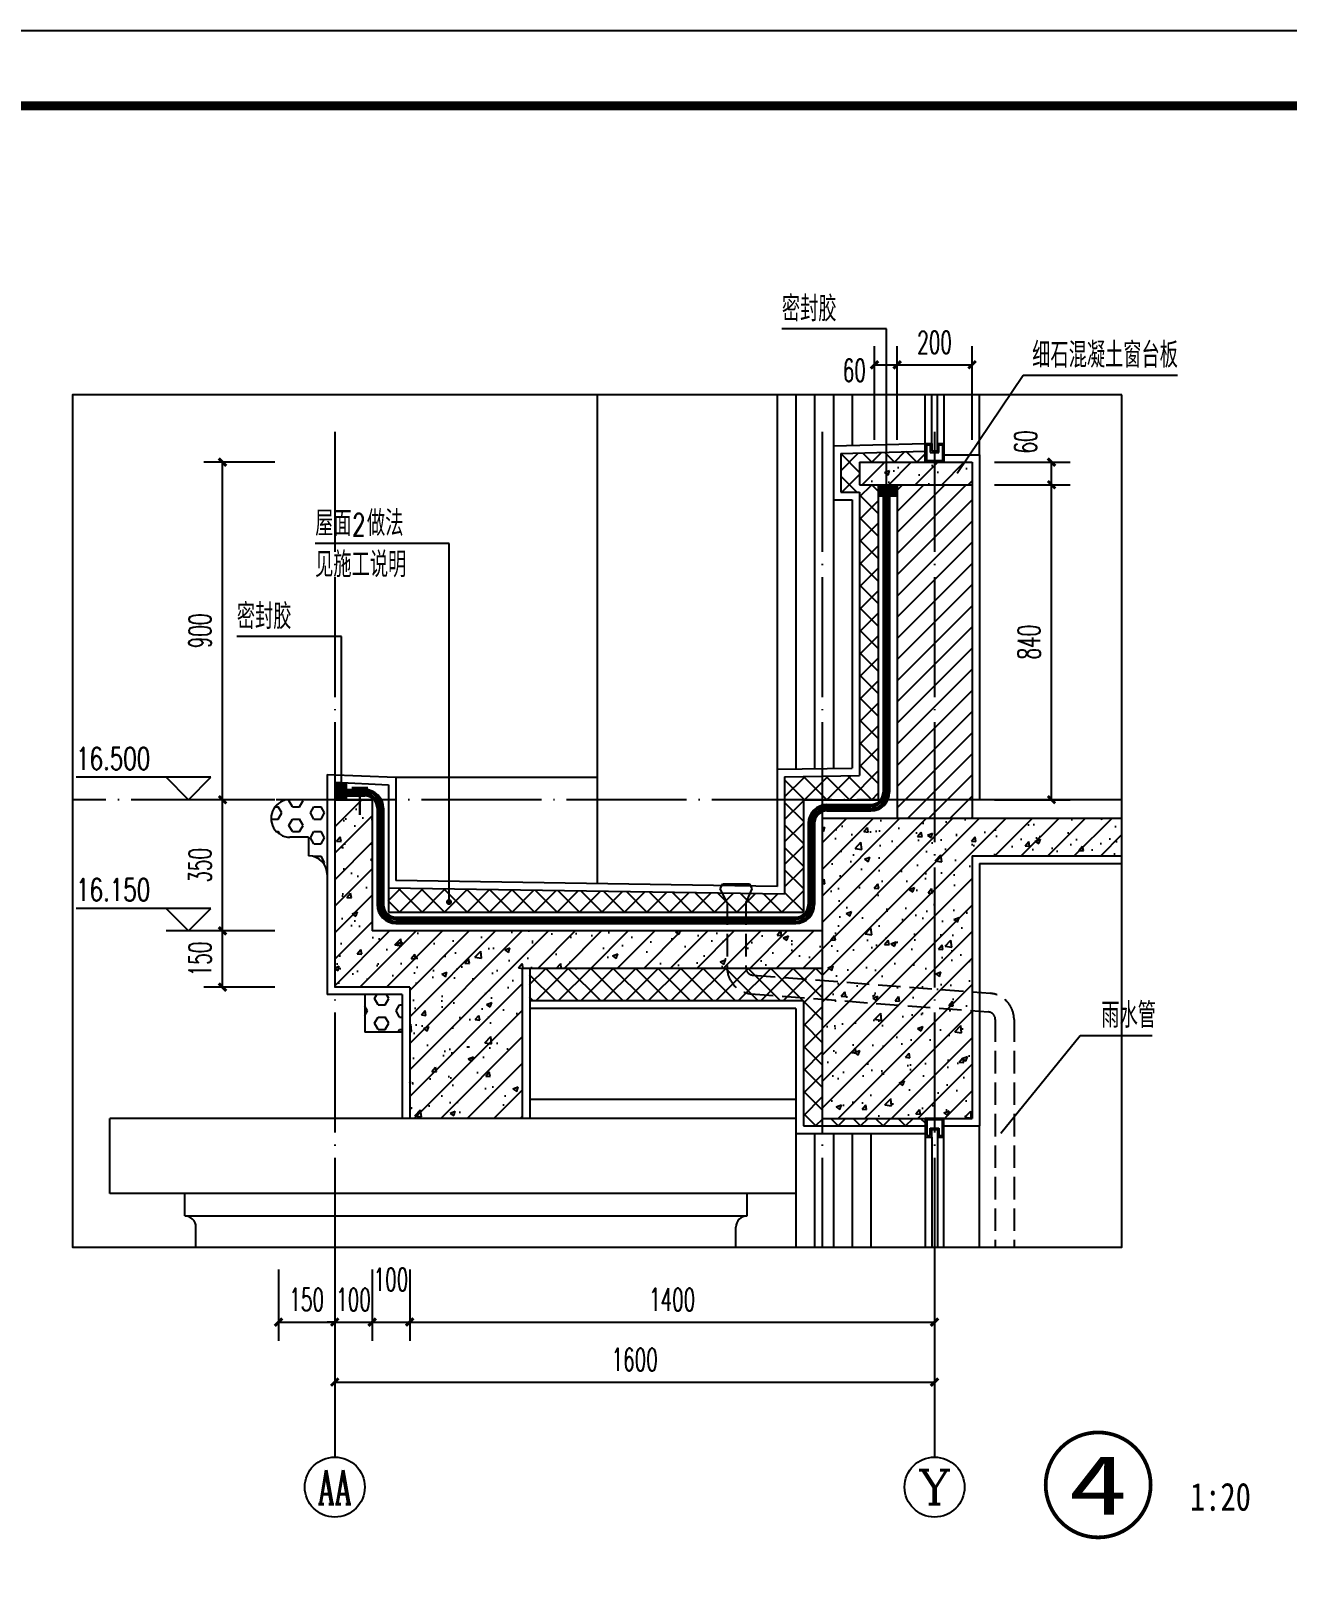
# Model space of a CAD drawing. Extents: x 0 to 125661, y -104936 to 8656.
# Drawn here: x 4381 to 7733, y -4116 to 0 of the extents above; entities that cross this region are included whole.
import ezdxf
from ezdxf.enums import TextEntityAlignment as Align

# ---------------------------------------------------------------- set-up
doc = ezdxf.new("R2010")
doc.units = 0
doc.header["$LTSCALE"] = 800
doc.header["$MEASUREMENT"] = 0
for name, pattern in [('DASH', [0.35, 0.25, -0.1]), ('DOTE', [2.42, 2, -0.2, 0.02, -0.2]), ('HIDDEN2', [0.1875, 0.125, -0.0625])]:
    doc.linetypes.add(name, pattern=pattern)
doc.layers.get('0').update_dxf_attribs({"linetype": 'CONTINUOUS'})
doc.layers.get('Defpoints').update_dxf_attribs({"color": 1, "linetype": 'CONTINUOUS'})
for name, color, linetype in [('A-外窗', 145, 'CONTINUOUS'), ('A-立面看线', 117, 'CONTINUOUS'), ('A-装饰构件', 197, 'CONTINUOUS'), ('AXIS', 3, 'CONTINUOUS'), ('AXIS_TEXT', 7, 'CONTINUOUS'), ('DIM_ELEV', 3, 'CONTINUOUS'), ('DIM_IDEN', 3, 'CONTINUOUS'), ('DIM_LEAD', 3, 'CONTINUOUS'), ('DOTE', 28, 'CONTINUOUS'), ('PUB_DIM', 3, 'CONTINUOUS'), ('PUB_HATCH', 8, 'CONTINUOUS'), ('PUB_TEXT', 7, 'CONTINUOUS'), ('QIANG', 167, 'CONTINUOUS'), ('STAIR', 4, 'CONTINUOUS'), ('WALL', 50, 'CONTINUOUS'), ('WINDOW', 145, 'CONTINUOUS'), ('图框', 107, 'CONTINUOUS'), ('看线1', 7, 'CONTINUOUS'), ('门窗', 4, 'CONTINUOUS'), ('防水', 249, 'CONTINUOUS'), ('面层', 123, 'CONTINUOUS')]:
    doc.layers.add(name, color=color, linetype=linetype)
doc.styles.add('_TCH_AXIS', font='COMPLEX', dxfattribs={"bigfont": 'GBCBIG'})
doc.styles.add('_TCH_DIM', font='SIMPLEX', dxfattribs={"bigfont": 'GBCBIG'})
doc.styles.add('COMPLEX', font='COMPLEX')
doc.styles.add('DIM_FONT', font='SIMPLEX.shx', dxfattribs={"width": 0.6})
doc.styles.add('ht', font='SIMHEI.TTF')
doc.styles.add('房间名称', font='SIMHEI.TTF', dxfattribs={"width": 0.8})
doc.dimstyles.new('DIMN20', dxfattribs={"dimscale": 0.2, "dimtxt": 300, "dimasz": 100, "dimexe": 250, "dimexo": 300, "dimgap": 150, "dimtad": 1, "dimdec": 0, "dimzin": 0, "dimdsep": 46, "dimtxsty": 'DIM_FONT', "dimblk": 'ARCHTICK', "dimcen": 0.09, "dimclrt": 7, "dimazin": 2, "dimtfac": 1, "dimtdec": 0, "dimtix": 1, "dimtmove": 2, "dimatfit": 3, "dimfxl": 0, "dimtolj": 1, "dimtzin": 0, "dimarcsym": 0})

# ---------------------------------------------------------------- blocks, each defined once
blk = doc.blocks.new('TJAD_TK_A1')
at = {"layer": '图框'}
blk.add_line((1341.38, 950.45), (500.38, 950.45), dxfattribs=at)
at = {"layer": '图框', "const_width": 1.2}
blk.add_lwpolyline([(1331.38, 940.45), (525.38, 940.45), (525.38, 366.45), (1331.38, 366.45)], close=True, dxfattribs=at)
blk = doc.blocks.new('_ArchTick')
at = {"color": 0, "linetype": 'ByBlock', "const_width": 0.4}
blk.add_lwpolyline([(-0.5, -0.5), (0.5, 0.5)], dxfattribs=at)
blk = doc.blocks.new('*D242')
at = {"layer": 'Defpoints', "color": 0}
for p in [(6892.3, -1150.2), (7104.3, -1150.2), (6892.3, -1210.2)]:
    blk.add_point(p, dxfattribs=at)
at = {"layer": 'PUB_DIM', "color": 0, "lineweight": -2}
for p, q in [((6952.3, -1150.2), (7154.3, -1150.2)), ((7104.3, -1210.2), (7104.3, -1150.2)), ((6952.3, -1210.2), (7154.3, -1210.2))]:
    blk.add_line(p, q, dxfattribs=at)
at = {"layer": 'PUB_DIM', "color": 0, "lineweight": -2, "xscale": 20, "yscale": 20, "zscale": 20}
for p, rotation in [((7104.3, -1150.2), 90), ((7104.3, -1210.2), 270)]:
    blk.add_blockref('_ArchTick', p, dxfattribs=dict(at, rotation=rotation))
at = {"layer": 'PUB_DIM', "color": 7, "insert": (7035.3, -1096.2), "char_height": 60, "attachment_point": 5, "rotation": 90, "style": 'DIM_FONT'}
blk.add_mtext('\\A1;60', dxfattribs=at)
blk = doc.blocks.new('*D243')
at = {"layer": 'Defpoints', "color": 0}
for p in [(6892.3, -1210.2), (7104.3, -1210.2), (6892.3, -2050.2)]:
    blk.add_point(p, dxfattribs=at)
at = {"layer": 'PUB_DIM', "color": 0, "lineweight": -2}
for p, q in [((6952.3, -1210.2), (7154.3, -1210.2)), ((7104.3, -2050.2), (7104.3, -1210.2)), ((6952.3, -2050.2), (7154.3, -2050.2))]:
    blk.add_line(p, q, dxfattribs=at)
at = {"layer": 'PUB_DIM', "color": 0, "lineweight": -2, "xscale": 20, "yscale": 20, "zscale": 20}
for p, rotation in [((7104.3, -1210.2), 90), ((7104.3, -2050.2), 270)]:
    blk.add_blockref('_ArchTick', p, dxfattribs=dict(at, rotation=rotation))
at = {"layer": 'PUB_DIM', "color": 7, "insert": (7044.3, -1630.2), "char_height": 60, "attachment_point": 5, "rotation": 90, "style": 'DIM_FONT'}
blk.add_mtext('\\A1;840', dxfattribs=at)
blk = doc.blocks.new('*D165')
at = {"layer": 'Defpoints', "color": 0}
for p in [(6892.3, -890.6), (6692.3, -1150.2), (6892.3, -1150.2)]:
    blk.add_point(p, dxfattribs=at)
at = {"layer": 'PUB_DIM', "color": 0, "lineweight": -2}
for p, q in [((6692.3, -1090.2), (6692.3, -840.6)), ((6892.3, -1090.2), (6892.3, -840.6)), ((6692.3, -890.6), (6892.3, -890.6))]:
    blk.add_line(p, q, dxfattribs=at)
at = {"layer": 'PUB_DIM', "color": 0, "lineweight": -2, "xscale": 20, "yscale": 20, "zscale": 20, "rotation": 180}
blk.add_blockref('_ArchTick', (6692.3, -890.6), dxfattribs=at)
at = {"layer": 'PUB_DIM', "color": 0, "lineweight": -2, "xscale": 20, "yscale": 20, "zscale": 20}
blk.add_blockref('_ArchTick', (6892.3, -890.6), dxfattribs=at)
at = {"layer": 'PUB_DIM', "color": 7, "insert": (6792.3, -830.6), "char_height": 60, "attachment_point": 5, "style": 'DIM_FONT'}
blk.add_mtext('\\A1;200', dxfattribs=at)
blk = doc.blocks.new('*D166')
at = {"layer": 'Defpoints', "color": 0}
for p in [(6692.3, -890.6), (6632.3, -1150.2), (6692.3, -1150.2)]:
    blk.add_point(p, dxfattribs=at)
at = {"layer": 'PUB_DIM', "color": 0, "lineweight": -2}
for p, q in [((6632.3, -1090.2), (6632.3, -840.6)), ((6692.3, -1090.2), (6692.3, -840.6)), ((6632.3, -890.6), (6692.3, -890.6))]:
    blk.add_line(p, q, dxfattribs=at)
at = {"layer": 'PUB_DIM', "color": 0, "lineweight": -2, "xscale": 20, "yscale": 20, "zscale": 20, "rotation": 180}
blk.add_blockref('_ArchTick', (6632.3, -890.6), dxfattribs=at)
at = {"layer": 'PUB_DIM', "color": 0, "lineweight": -2, "xscale": 20, "yscale": 20, "zscale": 20}
blk.add_blockref('_ArchTick', (6692.3, -890.6), dxfattribs=at)
at = {"layer": 'PUB_DIM', "color": 7, "insert": (6578.3, -905.4), "char_height": 60, "attachment_point": 5, "style": 'DIM_FONT'}
blk.add_mtext('\\A1;60', dxfattribs=at)
blk = doc.blocks.new('*D181')
at = {"layer": 'Defpoints', "color": 0}
for p in [(4892.8, -2400.2), (5092.3, -2400.2), (5092.3, -2550.2)]:
    blk.add_point(p, dxfattribs=at)
at = {"layer": 'PUB_DIM', "color": 0, "lineweight": -2}
for p, q in [((5032.3, -2400.2), (4842.8, -2400.2)), ((4892.8, -2550.2), (4892.8, -2400.2)), ((5032.3, -2550.2), (4842.8, -2550.2))]:
    blk.add_line(p, q, dxfattribs=at)
at = {"layer": 'PUB_DIM', "color": 0, "lineweight": -2, "xscale": 20, "yscale": 20, "zscale": 20}
for p, rotation in [((4892.8, -2400.2), 90), ((4892.8, -2550.2), 270)]:
    blk.add_blockref('_ArchTick', p, dxfattribs=dict(at, rotation=rotation))
at = {"layer": 'PUB_DIM', "color": 7, "insert": (4832.8, -2475.2), "char_height": 60, "attachment_point": 5, "rotation": 90, "style": 'DIM_FONT'}
blk.add_mtext('\\A1;150', dxfattribs=at)
blk = doc.blocks.new('*D182')
at = {"layer": 'Defpoints', "color": 0}
for p in [(4892.8, -2050.2), (5092.3, -2050.2), (5092.3, -2400.2)]:
    blk.add_point(p, dxfattribs=at)
at = {"layer": 'PUB_DIM', "color": 0, "lineweight": -2}
for p, q in [((5032.3, -2050.2), (4842.8, -2050.2)), ((4892.8, -2400.2), (4892.8, -2050.2)), ((5032.3, -2400.2), (4842.8, -2400.2))]:
    blk.add_line(p, q, dxfattribs=at)
at = {"layer": 'PUB_DIM', "color": 0, "lineweight": -2, "xscale": 20, "yscale": 20, "zscale": 20}
for p, rotation in [((4892.8, -2050.2), 90), ((4892.8, -2400.2), 270)]:
    blk.add_blockref('_ArchTick', p, dxfattribs=dict(at, rotation=rotation))
at = {"layer": 'PUB_DIM', "color": 7, "insert": (4832.8, -2225.2), "char_height": 60, "attachment_point": 5, "rotation": 90, "style": 'DIM_FONT'}
blk.add_mtext('\\A1;350', dxfattribs=at)
blk = doc.blocks.new('*D183')
at = {"layer": 'Defpoints', "color": 0}
for p in [(4892.8, -1150.2), (5092.3, -1150.2), (5092.3, -2050.2)]:
    blk.add_point(p, dxfattribs=at)
at = {"layer": 'PUB_DIM', "color": 0, "lineweight": -2}
for p, q in [((5032.3, -1150.2), (4842.8, -1150.2)), ((4892.8, -2050.2), (4892.8, -1150.2)), ((5032.3, -2050.2), (4842.8, -2050.2))]:
    blk.add_line(p, q, dxfattribs=at)
at = {"layer": 'PUB_DIM', "color": 0, "lineweight": -2, "xscale": 20, "yscale": 20, "zscale": 20}
for p, rotation in [((4892.8, -1150.2), 90), ((4892.8, -2050.2), 270)]:
    blk.add_blockref('_ArchTick', p, dxfattribs=dict(at, rotation=rotation))
at = {"layer": 'PUB_DIM', "color": 7, "insert": (4832.8, -1600.2), "char_height": 60, "attachment_point": 5, "rotation": 90, "style": 'DIM_FONT'}
blk.add_mtext('\\A1;900', dxfattribs=at)
blk = doc.blocks.new('*D206')
at = {"layer": 'AXIS', "color": 0, "lineweight": -2}
for p, q in [((5392.1, -3303.3), (5392.1, -3493.3)), ((6792.3, -3303.3), (6792.3, -3493.3)), ((5392.1, -3443.3), (6792.3, -3443.3))]:
    blk.add_line(p, q, dxfattribs=at)
at = {"layer": 'Defpoints', "color": 0}
for p in [(5392.1, -3243.3), (6792.3, -3243.3), (6792.3, -3443.3)]:
    blk.add_point(p, dxfattribs=at)
at = {"layer": 'AXIS', "color": 0, "lineweight": -2, "xscale": 20, "yscale": 20, "zscale": 20, "rotation": 180}
blk.add_blockref('_ArchTick', (5392.1, -3443.3), dxfattribs=at)
at = {"layer": 'AXIS', "color": 0, "lineweight": -2, "xscale": 20, "yscale": 20, "zscale": 20}
blk.add_blockref('_ArchTick', (6792.3, -3443.3), dxfattribs=at)
at = {"layer": 'AXIS', "color": 7, "insert": (6092.2, -3383.3), "char_height": 60, "attachment_point": 5, "style": 'DIM_FONT'}
blk.add_mtext('\\A1;1400', dxfattribs=at)
blk = doc.blocks.new('*D207')
at = {"layer": 'AXIS', "color": 0, "lineweight": -2}
for p, q in [((5292.1, -3303.3), (5292.1, -3493.3)), ((5392.1, -3303.3), (5392.1, -3493.3)), ((5292.1, -3443.3), (5392.1, -3443.3))]:
    blk.add_line(p, q, dxfattribs=at)
at = {"layer": 'Defpoints', "color": 0}
for p in [(5292.1, -3243.3), (5392.1, -3243.3), (5392.1, -3443.3)]:
    blk.add_point(p, dxfattribs=at)
at = {"layer": 'AXIS', "color": 0, "lineweight": -2, "xscale": 20, "yscale": 20, "zscale": 20, "rotation": 180}
blk.add_blockref('_ArchTick', (5292.1, -3443.3), dxfattribs=at)
at = {"layer": 'AXIS', "color": 0, "lineweight": -2, "xscale": 20, "yscale": 20, "zscale": 20}
blk.add_blockref('_ArchTick', (5392.1, -3443.3), dxfattribs=at)
at = {"layer": 'AXIS', "color": 7, "insert": (5342.1, -3329.8), "char_height": 60, "attachment_point": 5, "style": 'DIM_FONT'}
blk.add_mtext('\\A1;100', dxfattribs=at)
blk = doc.blocks.new('*D208')
at = {"layer": 'AXIS', "color": 0, "lineweight": -2}
for p, q in [((5192.3, -3303.3), (5192.3, -3493.3)), ((5292.1, -3303.3), (5292.1, -3493.3)), ((5192.3, -3443.3), (5172.3, -3443.3)), ((5192.3, -3443.3), (5292.1, -3443.3)), ((5292.1, -3443.3), (5312.1, -3443.3))]:
    blk.add_line(p, q, dxfattribs=at)
at = {"layer": 'Defpoints', "color": 0}
for p in [(5192.3, -3243.3), (5292.1, -3243.3), (5292.1, -3443.3)]:
    blk.add_point(p, dxfattribs=at)
at = {"layer": 'AXIS', "color": 0, "lineweight": -2, "xscale": 20, "yscale": 20, "zscale": 20}
blk.add_blockref('_ArchTick', (5192.3, -3443.3), dxfattribs=at)
at = {"layer": 'AXIS', "color": 0, "lineweight": -2, "xscale": 20, "yscale": 20, "zscale": 20, "rotation": 180}
blk.add_blockref('_ArchTick', (5292.1, -3443.3), dxfattribs=at)
at = {"layer": 'AXIS', "color": 7, "insert": (5242.2, -3383.3), "char_height": 60, "attachment_point": 5, "style": 'DIM_FONT'}
blk.add_mtext('\\A1;100', dxfattribs=at)
blk = doc.blocks.new('*D209')
at = {"layer": 'AXIS', "color": 0, "lineweight": -2}
for p, q in [((5042.1, -3303.3), (5042.1, -3493.3)), ((5192.3, -3303.3), (5192.3, -3493.3)), ((5042.1, -3443.3), (5192.3, -3443.3))]:
    blk.add_line(p, q, dxfattribs=at)
at = {"layer": 'Defpoints', "color": 0}
for p in [(5042.1, -3243.3), (5192.3, -3243.3), (5192.3, -3443.3)]:
    blk.add_point(p, dxfattribs=at)
at = {"layer": 'AXIS', "color": 0, "lineweight": -2, "xscale": 20, "yscale": 20, "zscale": 20, "rotation": 180}
blk.add_blockref('_ArchTick', (5042.1, -3443.3), dxfattribs=at)
at = {"layer": 'AXIS', "color": 0, "lineweight": -2, "xscale": 20, "yscale": 20, "zscale": 20}
blk.add_blockref('_ArchTick', (5192.3, -3443.3), dxfattribs=at)
at = {"layer": 'AXIS', "color": 7, "insert": (5117.2, -3383.3), "char_height": 60, "attachment_point": 5, "style": 'DIM_FONT'}
blk.add_mtext('\\A1;150', dxfattribs=at)
blk = doc.blocks.new('*D210')
at = {"layer": 'AXIS', "color": 0, "lineweight": -2}
for p, q in [((5192.3, -3303.3), (5192.3, -3653.3)), ((6792.3, -3303.3), (6792.3, -3653.3)), ((5192.3, -3603.3), (6792.3, -3603.3))]:
    blk.add_line(p, q, dxfattribs=at)
at = {"layer": 'Defpoints', "color": 0}
for p in [(5192.3, -3243.3), (6792.3, -3243.3), (6792.3, -3603.3)]:
    blk.add_point(p, dxfattribs=at)
at = {"layer": 'AXIS', "color": 0, "lineweight": -2, "xscale": 20, "yscale": 20, "zscale": 20, "rotation": 180}
blk.add_blockref('_ArchTick', (5192.3, -3603.3), dxfattribs=at)
at = {"layer": 'AXIS', "color": 0, "lineweight": -2, "xscale": 20, "yscale": 20, "zscale": 20}
blk.add_blockref('_ArchTick', (6792.3, -3603.3), dxfattribs=at)
at = {"layer": 'AXIS', "color": 7, "insert": (5992.3, -3543.3), "char_height": 60, "attachment_point": 5, "style": 'DIM_FONT'}
blk.add_mtext('\\A1;1600', dxfattribs=at)
blk = doc.blocks.new('_AXISO')
blk.add_circle((0, 0), 0.5)
at = {"layer": 'AXIS_TEXT', "style": 'COMPLEX', "width": 1.041667}
blk.add_attdef('A', text='', height=0.56, dxfattribs=at).set_placement((-0.25, -0.28), (0.25, -0.28), align=Align.FIT)

msp = doc.modelspace()

# ---------------------------------------------------------------- hatches: boundary and pattern name
at = {"layer": 'PUB_HATCH'}
h = msp.add_hatch(dxfattribs=at)
h.set_pattern_fill('钢筋混凝土', color=256, scale=20, style=0)
h.set_pattern_definition([(45, (5192.11, -2900.196), (-35.3553, 35.3553), []), (50, (5192.11, -2900.2), (143.452, -12.5504), [15, -165]), (355, (5192.11, -2900.2), (-27.75, 150.4384), [12, -132]), (100.4514, (5204.07, -2901.24), (115.702, 137.888), [12.748, -140.2284]), (46.184, (5192.11, -2860.2), (213.448, -33.104), [22.5, -247.5]), (96.636, (5209.9, -2862.95), (186.933, 194.824), [19.122, -210.343]), (351.184, (5192.11, -2860.2), (186.932, 194.824), [18, -198]), (21, (5212.11, -2870.2), (119.3814, -80.524), [15, -165]), (326, (5212.11, -2870.2), (48.663, 145.03), [12, -132]), (71.4514, (5222.06, -2876.9), (168.0445, 64.506), [12.748, -140.2284]), (37.5, (5192.11, -2900.196), (2.432, 66.5788), [0, -130.4, 0, -134, 0, -132.5]), (7.5, (5192.11, -2900.196), (52.614, 78.8823), [0, -76.4, 0, -127.4, 0, -50.5]), (327.5, (5147.51, -2900.196), (106.7645, -4.511), [0, -50, 0, -156, 0, -207]), (317.5, (5127.51, -2900.2), (116.6372, 20.021), [0, -65, 0, -103.6, 0, -147])])
h.paths.add_polyline_path([(6892.3, -1150.2), (6592.3, -1150.2), (6592.3, -1210.2), (6892.3, -1210.2)])
h.paths.add_polyline_path([(6892.3, -2200.2), (7292.3, -2200.2), (7292.3, -2100.2), (6492.3, -2100.2), (6492.3, -2400.2), (5292.1, -2400.2), (5292.1, -2050.2), (5192.1, -2050.2), (5192.1, -2550.2), (5392.1, -2550.2), (5392.1, -2900.2), (5692.1, -2900.2), (5692.1, -2500.2), (6492.3, -2500.2), (6492.3, -2900.2), (6892.3, -2900.2)])
h = msp.add_hatch(dxfattribs=at)
h.set_pattern_fill('多孔材料', color=256, scale=15, style=0)
h.set_pattern_definition([(45, (5365.112, -2350.196), (-30, 30), []), (135, (5365.112, -2350.196), (-30, -30), [])])
h.paths.add_polyline_path([(6492.3, -2500.2), (5712.1, -2500.2), (5712.1, -2586.7), (6442.3, -2586.7), (6442.3, -2920.2), (6767.3, -2920.2), (6767.3, -2900.2), (6492.3, -2900.2)])
h.paths.add_polyline_path([(6642.3, -1210.2), (6592.3, -1210.2), (6592.3, -1150.2), (6767.3, -1150.2), (6767.3, -1120.4), (6542.3, -1126.8), (6542.3, -1230.2), (6592.3, -1230.2), (6592.3, -1985.9), (6392.3, -1988.9), (6392.3, -2301.8), (5335.1, -2285.9), (5335.1, -2350.2), (5442.3, -2350.2), (5442.3, -2350.2), (6442.3, -2350.2), (6442.3, -2050.2), (6642.3, -2050.2)])
h = msp.add_hatch(dxfattribs=at)
h.set_pattern_fill('普通砖', color=256, scale=30, style=0)
h.set_pattern_definition([(45, (6692.286, -2071.546), (-28.2136, 28.2136), [])])
h.paths.add_polyline_path([(6892.3, -1210.2), (6692.3, -1210.2), (6692.3, -2100.2), (6892.3, -2100.2)])
h = msp.add_hatch(dxfattribs=at)
h.set_pattern_fill('HEX', color=256, scale=20, style=0)
h.set_pattern_definition([(0, (5022.282, -2300.196), (0, 32.9956), [19.05, -38.1]), (120, (5022.282, -2300.196), (-28.575, -16.4978), [19.05, -38.1]), (60, (5041.332, -2300.196), (-28.575, 16.4978), [19.05, -38.1])])
h.paths.add_polyline_path([(5372.3, -2570.2), (5272.3, -2570.2), (5272.3, -2670.2), (5372.3, -2670.2)])
h.paths.add_polyline_path([(5172.3, -2050.2), (5072.3, -2050.2, 0.999965), (5072.3, -2150.2), (5122.3, -2150.2), (5122.3, -2200.2, -0.414214), (5172.3, -2250.2)])
at = {"layer": '防水'}
msp.add_hatch(color=256, dxfattribs=at).paths.add_polyline_path([(6692.3, -1210.2), (6642.3, -1210.2), (6642.3, -1240.2), (6692.3, -1240.2)])
at = {"layer": '防水', "linetype": 'HIDDEN2'}
msp.add_hatch(color=256, dxfattribs=at).paths.add_polyline_path([(5192.5, -2003.1), (5192.5, -2050.2), (5222.3, -2050.2), (5222.3, -2004.6)])

# ---------------------------------------------------------------- linework, layer by layer
at = {"layer": 'A-外窗'}
for p, q in [((6912.3, -1130.2), (6912.3, -970.6)), ((6912.3, -3243.3), (6912.3, -2920.2))]:
    msp.add_line(p, q, dxfattribs=at)
at = {"layer": 'A-立面看线'}
for p, q in [((5892.3, -970.6), (5892.3, -2273.4)), ((5355.3, -1990.2), (5892.3, -1990.2)), ((6422.3, -2850.2), (5712.3, -2850.2)), ((4591.9, -3100.2), (4591.9, -2900.2)), ((6422.3, -2900.2), (4591.9, -2900.2)), ((6422.3, -3100.2), (4591.9, -3100.2)), ((4791.9, -3160.2), (4791.9, -3100.2)), ((6292.6, -3160.2), (6292.6, -3100.2)), ((4791.9, -3160.2), (6292.6, -3160.2)), ((4821.9, -3243.3), (4821.9, -3190.2)), ((6262.6, -3243.3), (6262.6, -3190.2))]:
    msp.add_line(p, q, dxfattribs=at)
for centre, start, end in [((4791.9, -3190.2), 0, 90.0003), ((6292.6, -3190.2), 89.9997, 180)]:
    msp.add_arc(centre, 30, start, end, dxfattribs=at)
at = {"layer": 'A-装饰构件'}
for p, q in [((6372.3, -970.6), (6372.3, -1967.7)), ((6422.3, -970.6), (6422.3, -1967.7)), ((6472.3, -970.6), (6472.3, -1967.7)), ((6522.3, -970.6), (6522.3, -1967)), ((6572.3, -970.6), (6572.3, -1104.8)), ((6642.3, -1210.2), (6642.3, -1900.2)), ((6422.3, -2940.2), (6422.3, -3243.3)), ((6472.3, -2940.2), (6472.3, -3243.3)), ((6522.3, -2940.2), (6522.3, -3243.3)), ((6572.3, -2940.2), (6572.3, -3243.3)), ((6622.3, -2940.2), (6622.3, -3243.3))]:
    msp.add_line(p, q, dxfattribs=at)
at = {"layer": 'AXIS'}
for p, q in [((5192.3, -3243.3), (5192.3, -3803.3)), ((6792.3, -3243.3), (6792.3, -3803.3))]:
    msp.add_line(p, q, dxfattribs=at)
at = {"layer": 'Defpoints'}
msp.add_lwpolyline([(7292.3, -970.6), (4492.3, -970.6), (4492.3, -3243.3), (7292.3, -3243.3)], close=True, dxfattribs=at)
at = {"layer": 'DIM_ELEV'}
for p, q in [((4862, -1990.2), (4502, -1990.2)), ((4802, -2050.2), (4742, -1990.2)), ((4802, -2050.2), (4862, -1990.2)), ((5032.3, -2050.2), (4742, -2050.2)), ((4862, -2340.2), (4502, -2340.2)), ((4802, -2400.2), (4742, -2340.2)), ((4802, -2400.2), (4862, -2340.2)), ((5032.3, -2400.2), (4742, -2400.2))]:
    msp.add_line(p, q, dxfattribs=at)
msp.add_lwpolyline([(5724.5, -2232, 0, 0, 0), (5898.2, -2232.8, 16, 0, 0), (5958.2, -2233.1, 0, 0, 0)], format="xyseb", dxfattribs=at)
at = {"layer": 'DIM_IDEN', "color": 0, "const_width": 10}
msp.add_lwpolyline([(7368.8, -3877.6, 1), (7088.8, -3877.6, 1)], format="xyb", close=True, dxfattribs=at)
at = {"layer": 'DIM_LEAD'}
for p, q in [((6663.9, -794.8), (6385, -794.8)), ((6663.9, -1210.2), (6663.9, -794.8)), ((6852.9, -1179.1), (7029, -918.1)), ((7029, -918.1), (7440.8, -918.1)), ((5497.2, -1366.9), (5139.9, -1366.9)), ((5497, -2323.1), (5497.2, -1366.9)), ((5209.9, -1615.3), (4930.9, -1615.3)), ((5210, -2030.7), (5209.9, -1615.3)), ((6969.4, -2939.7), (7180.5, -2678.7)), ((7180.5, -2678.7), (7372.7, -2678.7))]:
    msp.add_line(p, q, dxfattribs=at)
at = {"layer": 'DIM_LEAD', "const_width": 8}
msp.add_lwpolyline([(5497, -2327.1, 1), (5497, -2319.1, 1)], format="xyb", close=True, dxfattribs=at)
at = {"layer": 'DOTE', "linetype": 'DOTE', "ltscale": 0.2}
for p, q in [((5192.3, -1069.3), (5192.3, -3243.3)), ((6492.3, -1069.3), (6492.3, -3243.3)), ((6792.3, -1069.3), (6792.3, -3243.3)), ((7292.3, -2050.2), (4492.3, -2050.2))]:
    msp.add_line(p, q, dxfattribs=at)
at = {"layer": 'QIANG'}
for p, q in [((6655.3, -1240.2), (6655.3, -2030.2)), ((6655.3, -1240.2), (6655.3, -2030.2)), ((6655.3, -1240.2), (6655.3, -2030.2)), ((6661.3, -1240.2), (6661.3, -2030.2)), ((6666.3, -1240.2), (6666.3, -2030.2)), ((6672.3, -1240.2), (6672.3, -2030.2)), ((6505.3, -2063.2), (6622.3, -2063.2)), ((6505.3, -2069.2), (6622.3, -2069.2)), ((6505.3, -2074.2), (6622.3, -2074.2)), ((6505.3, -2080.2), (6622.3, -2080.2)), ((6455.3, -2113.2), (6455.3, -2330.2)), ((6455.3, -2113.2), (6455.3, -2330.2)), ((6455.3, -2113.2), (6455.3, -2330.2)), ((6461.3, -2113.2), (6461.3, -2330.2)), ((6466.3, -2113.2), (6466.3, -2330.2)), ((6472.3, -2113.2), (6472.3, -2330.2))]:
    msp.add_line(p, q, dxfattribs=at)
for centre, radius, start, end in [((6622.3, -2030.2), 39, 270, 360), ((6622.3, -2030.2), 50, 270, 360), ((6622.3, -2030.2), 44, 270, 360), ((6622.3, -2030.2), 33, 270, 360), ((6505.3, -2113.2), 50, 90.0003, 180), ((6505.3, -2113.2), 44, 90.0003, 180), ((6505.3, -2113.2), 39, 90.0003, 180), ((6505.3, -2113.2), 33, 90.0003, 180), ((6422.3, -2330.2), 39, 270, 360), ((6422.3, -2330.2), 50, 270, 360), ((6422.3, -2330.2), 44, 270, 360), ((6422.3, -2330.2), 33, 270, 360)]:
    msp.add_arc(centre, radius, start, end, dxfattribs=at)
at = {"layer": 'STAIR', "linetype": 'DASH'}
msp.add_lwpolyline([(6238.9, -2324.2), (6220.4, -2287.6), (6227.7, -2274.7), (6298.5, -2274.9), (6305.2, -2287.6), (6288.9, -2324.2), (6288.9, -2324.2)], dxfattribs=at)
at = {"layer": 'STAIR', "linetype": 'DASH', "ltscale": 0.3}
for points in [[(6238.9, -2324.2), (6238.9, -2498.1, 0.385522), (6301.9, -2567.8), (6936.3, -2616.3, -0.385522), (6954.4, -2636.2), (6954.4, -3243.3)], [(6288.9, -2324.2), (6288.9, -2498.1, 0.385522), (6306.9, -2518), (6941.3, -2566.6, -0.385522), (7004.4, -2636.2), (7004.4, -3243.3)]]:
    msp.add_lwpolyline(points, format="xyb", dxfattribs=at)
at = {"layer": 'WALL'}
for p, q in [((6592.3, -1150.2), (6892.3, -1150.2)), ((6592.3, -1150.2), (6592.3, -1210.2)), ((6892.3, -1150.2), (6892.3, -2100.2)), ((6592.3, -1210.2), (6892.3, -1210.2)), ((6692.3, -1210.2), (6692.3, -2100.2)), ((5192.3, -2050.2), (5192.3, -2550.2)), ((5192.3, -2050.2), (5292.3, -2050.2)), ((5292.3, -2050.2), (5292.3, -2400.2)), ((6492.3, -2100.2), (6492.3, -2400.2)), ((7292.3, -2100.2), (6492.3, -2100.2)), ((6892.3, -2200.2), (7292.3, -2200.2)), ((6892.3, -2200.2), (6892.3, -2900.2)), ((6492.3, -2400.2), (5292.3, -2400.2)), ((5692.3, -2500.2), (5692.3, -2900.2)), ((6492.3, -2500.2), (5692.3, -2500.2)), ((6492.3, -2500.2), (6492.3, -2900.2)), ((5392.3, -2550.2), (5192.3, -2550.2)), ((5392.3, -2550.2), (5392.3, -2900.2)), ((5692.3, -2900.2), (5392.3, -2900.2)), ((6492.3, -2900.2), (6892.3, -2900.2))]:
    msp.add_line(p, q, dxfattribs=at)
at = {"layer": 'WINDOW'}
for p, q in [((6767.3, -1150.2), (6767.3, -970.6)), ((6817.3, -970.6), (6817.3, -1150.2)), ((6767.3, -1100.2), (6784.8, -1100.2)), ((6771.3, -1104.2), (6780.8, -1104.2)), ((6771.3, -1146.2), (6771.3, -1104.2)), ((6780.8, -1104.2), (6780.8, -1124.2)), ((6784.8, -1100.2), (6784.8, -1120.2)), ((6799.8, -1100.2), (6817.3, -1100.2)), ((6799.8, -1120.2), (6799.8, -1100.2)), ((6803.8, -1104.2), (6813.3, -1104.2)), ((6803.8, -1124.2), (6803.8, -1104.2)), ((6813.3, -1104.2), (6813.3, -1146.2)), ((6817.3, -1150.2), (6767.3, -1150.2)), ((6813.3, -1146.2), (6771.3, -1146.2)), ((6780.8, -1124.2), (6803.8, -1124.2)), ((6784.8, -1120.2), (6799.8, -1120.2)), ((6817.3, -2900.2), (6767.3, -2900.2)), ((6767.3, -2900.2), (6767.3, -3243.3)), ((6771.3, -2904.2), (6771.3, -2946.2)), ((6813.3, -2904.2), (6771.3, -2904.2)), ((6813.3, -2946.2), (6813.3, -2904.2)), ((6817.3, -3243.3), (6817.3, -2900.2)), ((6767.3, -2950.2), (6784.8, -2950.2)), ((6771.3, -2946.2), (6780.8, -2946.2)), ((6780.8, -2926.2), (6803.8, -2926.2)), ((6780.8, -2946.2), (6780.8, -2926.2)), ((6784.8, -2930.2), (6799.8, -2930.2)), ((6784.8, -2950.2), (6784.8, -2930.2)), ((6799.8, -2930.2), (6799.8, -2950.2)), ((6799.8, -2950.2), (6817.3, -2950.2)), ((6803.8, -2926.2), (6803.8, -2946.2)), ((6803.8, -2946.2), (6813.3, -2946.2))]:
    msp.add_line(p, q, dxfattribs=at)
at = {"layer": '看线1'}
for p, q in [((5172.3, -2050.2), (5072.3, -2050.2)), ((5122.3, -2150.2), (5072.3, -2150.2)), ((5122.3, -2150.2), (5122.3, -2200.2)), ((5272.3, -2570.2), (5272.3, -2670.2)), ((5372.3, -2670.2), (5272.3, -2670.2))]:
    msp.add_line(p, q, dxfattribs=at)
for centre, start, end in [((5072.3, -2100.2), 89.996, 270), ((5122.3, -2250.2), 0, 90)]:
    msp.add_arc(centre, 50, start, end, dxfattribs=at)
at = {"layer": '门窗'}
for p, q in [((6784.8, -1100.2), (6784.8, -970.6)), ((6799.8, -1120.2), (6799.8, -970.6)), ((6784.8, -2950.2), (6784.8, -3243.3)), ((6799.8, -2930.2), (6799.8, -3243.3))]:
    msp.add_line(p, q, dxfattribs=at)
at = {"layer": '防水', "linetype": 'HIDDEN2', "const_width": 6}
for points in [[(6669.3, -1240.2), (6669.3, -2030.2, -0.414214), (6622.3, -2077.2), (6505.3, -2077.2, 0.414212), (6469.3, -2113.2), (6469.3, -2330.2, -0.414214), (6422.3, -2377.2), (5892.3, -2377.2)], [(6658.3, -1240.2), (6658.3, -2030.2, -0.414214), (6622.3, -2066.2), (6505.3, -2066.2, 0.414212), (6458.3, -2113.2), (6458.3, -2330.2, -0.414214), (6422.3, -2366.2), (5892.3, -2366.2)], [(5892.3, -2366.2), (5355.3, -2366.2, -0.414214), (5319.3, -2330.2), (5319.3, -2073.2, 0.414214), (5272.3, -2026.2), (5222.3, -2026.2)], [(5892.3, -2377.2), (5355.3, -2377.2, -0.414214), (5308.3, -2330.2), (5308.3, -2073.2, 0.414214), (5272.3, -2037.2), (5222.3, -2037.2)]]:
    msp.add_lwpolyline(points, format="xyb", dxfattribs=at)
msp.add_lwpolyline([(5237.1, -2018.5), (5280.8, -2018.5), (5259, -2018.5), (5259, -2091)], dxfattribs=at)
at = {"layer": '面层'}
for p, q in [((6522.3, -1106.7), (6767.3, -1100.2)), ((6522.3, -1106.7), (6522.3, -1250.2)), ((6542.3, -1126.8), (6767.3, -1120.4)), ((6542.3, -1126.8), (6542.3, -1230.2)), ((6817.3, -1130.2), (6912.3, -1130.2)), ((6912.3, -1130.2), (6912.3, -2050.2)), ((6542.3, -1230.2), (6592.3, -1230.2)), ((6592.3, -1230.2), (6592.3, -1985.9)), ((6642.3, -1210.2), (6642.3, -2050.2)), ((6522.3, -1250.2), (6572.3, -1250.2)), ((6572.3, -1250.2), (6572.3, -1966.2)), ((6642.3, -1240.2), (6692.3, -1240.2)), ((6372.3, -1969.2), (6572.3, -1966.2)), ((6372.3, -1969.2), (6372.3, -2281.5)), ((5172.3, -1982.8), (5172.3, -2570.2)), ((5172.3, -1982.8), (5355.3, -1990.2)), ((5192.3, -2003.1), (5192.3, -2050.2)), ((5192.3, -2003.1), (5335.3, -2010.2)), ((5222.3, -2004.6), (5222.3, -2050.2)), ((5335.3, -2010.2), (5335.3, -2350.2)), ((5355.3, -1990.2), (5355.3, -2266.2)), ((6392.3, -1988.9), (6592.3, -1985.9)), ((6392.3, -1988.9), (6392.3, -2301.8)), ((5222.3, -2023.2), (5272.3, -2023.2)), ((5222.3, -2029.2), (5272.3, -2029.2)), ((5222.3, -2034.2), (5272.3, -2034.2)), ((5222.3, -2040.2), (5272.3, -2040.2)), ((6442.3, -2050.2), (6642.3, -2050.2)), ((6442.3, -2050.2), (6442.3, -2350.2)), ((7292.3, -2050.2), (6892.3, -2050.2)), ((5305.3, -2073.2), (5305.3, -2330.2)), ((5311.3, -2073.2), (5311.3, -2330.2)), ((5316.3, -2073.2), (5316.3, -2330.2)), ((5322.3, -2073.2), (5322.3, -2330.2)), ((6472.3, -2113.2), (6472.3, -2210.2)), ((6912.3, -2220.2), (7292.3, -2220.2)), ((6912.3, -2220.2), (6912.3, -2920.2)), ((6392.3, -2301.8), (5335.3, -2285.9)), ((6372.3, -2281.5), (5355.3, -2266.2)), ((5335.3, -2350.2), (5892.3, -2350.2)), ((5355.3, -2363.2), (6422.3, -2363.2)), ((5355.3, -2369.2), (6422.3, -2369.2)), ((5355.3, -2374.2), (6422.3, -2374.2)), ((5355.3, -2380.2), (6422.3, -2380.2)), ((5442.5, -2350.2), (6442.3, -2350.2)), ((5712.3, -2500.2), (5712.3, -2900.2)), ((5372.3, -2570.2), (5172.3, -2570.2)), ((5372.3, -2570.2), (5372.3, -2900.2)), ((6442.3, -2586.7), (5712.3, -2586.7)), ((6442.3, -2586.7), (6442.3, -2920.2)), ((6422.3, -2606.7), (5712.3, -2606.7)), ((6422.3, -2606.7), (6422.3, -2940.2)), ((6442.3, -2920.2), (6767.3, -2920.2)), ((6817.3, -2920.2), (6912.3, -2920.2)), ((6422.3, -2940.2), (6767.3, -2940.2))]:
    msp.add_line(p, q, dxfattribs=at)
for centre, radius, start, end in [((5272.3, -2073.2), 50, 360, 90), ((5272.3, -2073.2), 44, 360, 90), ((5272.3, -2073.2), 39, 360, 90), ((5272.3, -2073.2), 33, 360, 90), ((5355.3, -2330.2), 50, 180, 270), ((5355.3, -2330.2), 44, 180, 270), ((5355.3, -2330.2), 39, 180, 270), ((5355.3, -2330.2), 33, 180, 270)]:
    msp.add_arc(centre, radius, start, end, dxfattribs=at)

# ---------------------------------------------------------------- block references
at = {"layer": 'AXIS'}
ref = msp.add_blockref('_AXISO', (5192.3, -3883.3), dxfattribs=dict(at, xscale=160, yscale=160, zscale=160))
ref.add_attrib('A', 'AA', dxfattribs={"layer": 'AXIS_TEXT', "height": 90.51, "style": '_TCH_AXIS', "width": 0.538462}).set_placement((5147, -3928.5), (5237.5, -3928.5), align=Align.FIT)
ref = msp.add_blockref('_AXISO', (6792.3, -3883.3), dxfattribs=dict(at, xscale=160, yscale=160, zscale=160))
ref.add_attrib('A', 'Y', dxfattribs={"layer": 'AXIS_TEXT', "height": 90.5, "style": '_TCH_AXIS', "width": 1.105263}).set_placement((6747, -3928.5), (6837.5, -3928.5), align=Align.FIT)
at = {"layer": '图框', "xscale": 20, "yscale": 20, "zscale": 20}
msp.add_blockref('TJAD_TK_A1', (-10007.6, -19009), dxfattribs=at)

# ---------------------------------------------------------------- texts
at = {"layer": 'AXIS_TEXT', "color": 0, "style": 'ht', "width": 1.382812}
msp.add_text('4', height=158.4, dxfattribs=at).set_placement((7149.6, -3956.8), (7308, -3956.8), align=Align.FIT)
at = {"layer": 'PUB_TEXT', "style": '_TCH_DIM'}
for s, p in [('密封胶', (6385, -774.8)), ('细石混凝土窗台板', (7052.8, -898.1)), ('做法', (5278.2, -1346.9)), ('屋面', (5139.9, -1346.9)), ('见施工说明', (5139.9, -1456.9)), ('密封胶', (4930.9, -1595.3)), ('雨水管', (7237.2, -2658.7))]:
    msp.add_text(s, height=67.52, dxfattribs=at).set_placement(p)
at = {"layer": 'PUB_TEXT'}
for s, height, style, width, p in [('2', 59.5, '_TCH_DIM', 0.705882, (5238.2, -1346.9)), ('16.500', 59.5, '_TCH_DIM', 0.705882, (4502, -1970.2)), ('16.150', 59.5, '_TCH_DIM', 0.705882, (4502, -2320.2)), ('1:20', 74.68, '房间名称', 0.8, (7473.7, -3946.4))]:
    msp.add_text(s, height=height, dxfattribs=dict(at, style=style, width=width)).set_placement(p)

# ---------------------------------------------------------------- dimensions: what is measured, and where the dimension line sits
at = {"layer": 'AXIS'}
for p1, p2, distance, picture, middle in [((5042.1, -3243.3), (5192.3, -3243.3), -200, '*D209', (5117.2, -3383.3)), ((5192.3, -3243.3), (5292.1, -3243.3), -200, '*D208', (5242.2, -3383.3)), ((5192.3, -3243.3), (6792.3, -3243.3), -360, '*D210', (5992.3, -3543.3)), ((5392.1, -3243.3), (6792.3, -3243.3), -200, '*D206', (6092.2, -3383.3))]:
    dim = msp.add_aligned_dim(p1=p1, p2=p2, distance=distance, dimstyle='DIMN20', dxfattribs=at)
    dim.commit()
    dim.dimension.update_dxf_attribs({"geometry": picture, "text_midpoint": middle})
dim = msp.add_linear_dim(base=(5392.1, -3443.3), p1=(5292.1, -3243.3), p2=(5392.1, -3243.3), angle=0, dimstyle='DIMN20', dxfattribs=at)
dim.commit()
dim.dimension.update_dxf_attribs({"geometry": '*D207', "text_midpoint": (5342.1, -3329.8), "dimtype": 161})
at = {"layer": 'PUB_DIM'}
for p1, p2, distance, picture, middle in [((6692.3, -1150.2), (6892.3, -1150.2), 259.6, '*D165', (6792.3, -830.6)), ((5092.3, -2050.2), (5092.3, -1150.2), 199.5, '*D183', (4832.8, -1600.2)), ((6892.3, -2050.2), (6892.3, -1210.2), -212.1, '*D243', (7044.3, -1630.2)), ((5092.3, -2400.2), (5092.3, -2050.2), 199.5, '*D182', (4832.8, -2225.2)), ((5092.3, -2550.2), (5092.3, -2400.2), 199.5, '*D181', (4832.8, -2475.2))]:
    dim = msp.add_aligned_dim(p1=p1, p2=p2, distance=distance, dimstyle='DIMN20', dxfattribs=at)
    dim.commit()
    dim.dimension.update_dxf_attribs({"geometry": picture, "text_midpoint": middle})
for base, p1, p2, angle, picture, middle in [((6692.3, -890.6), (6632.3, -1150.2), (6692.3, -1150.2), 0, '*D166', (6578.3, -905.4)), ((7104.3, -1150.2), (6892.3, -1210.2), (6892.3, -1150.2), 90, '*D242', (7035.3, -1096.2))]:
    dim = msp.add_linear_dim(base=base, p1=p1, p2=p2, angle=angle, dimstyle='DIMN20', dxfattribs=at)
    dim.commit()
    dim.dimension.update_dxf_attribs({"geometry": picture, "text_midpoint": middle, "dimtype": 161})

doc.saveas('drawing.dxf')
